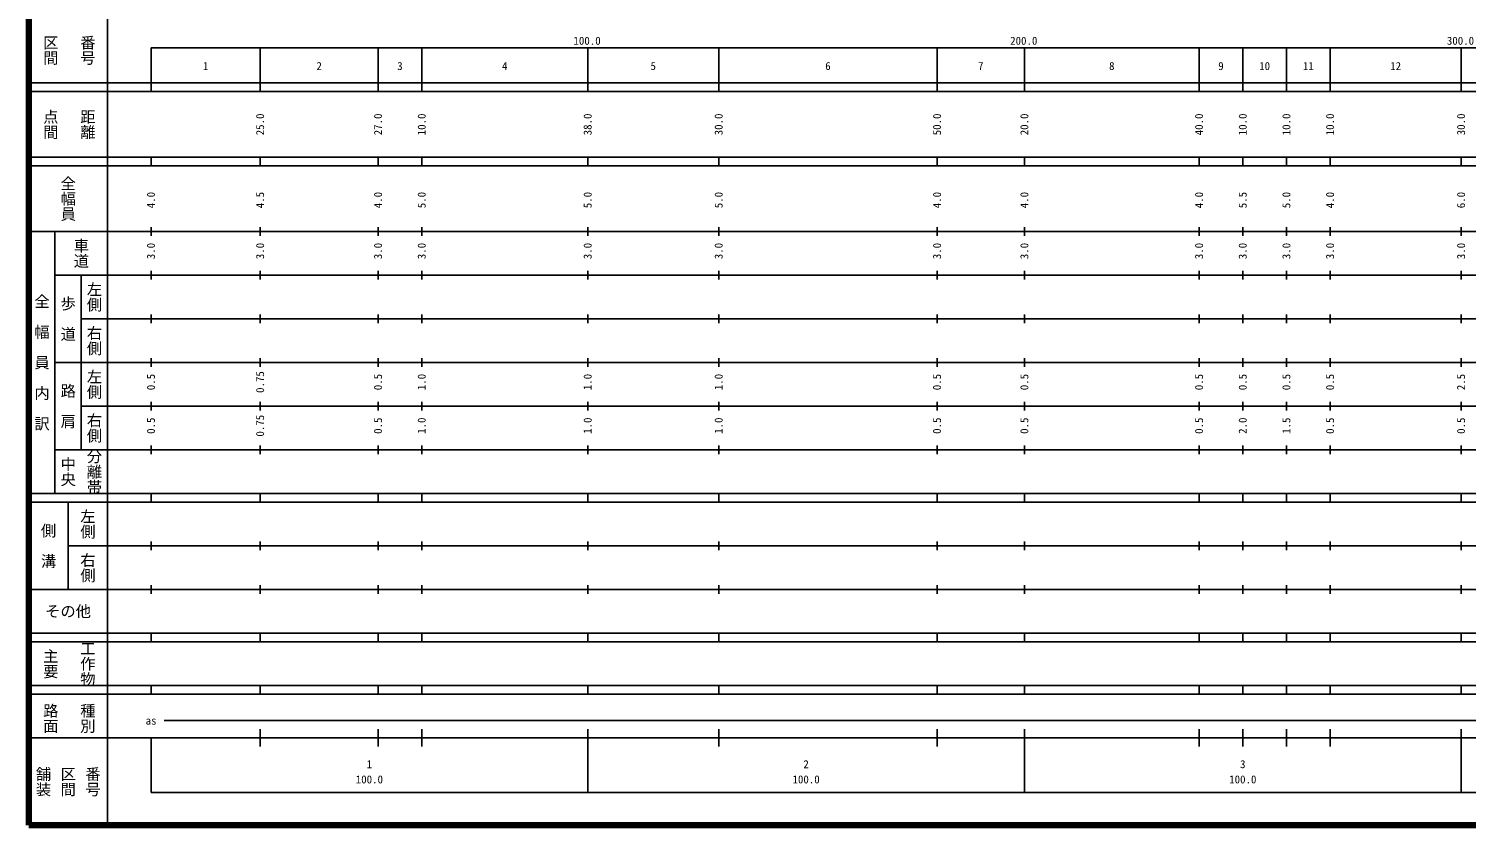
# Model space of a CAD drawing. Units: millimetres on the paper, enlarged 1000 times. Extents: x 40000 to 680000, y 20000 to 380000.
# Drawn here: x 40000 to 369165, y 20000 to 202409 of the extents above; entities that cross this region are included whole.
import ezdxf
from ezdxf.enums import TextEntityAlignment as Align

# ---------------------------------------------------------------- set-up
doc = ezdxf.new("R2010")
doc.units = ezdxf.units.MM
doc.header["$LTSCALE"] = 1000
doc.layers.add('M-TTL', color=2, linetype='Continuous', lineweight=140)
doc.layers.add('M-TTL-BAND', color=7, linetype='Continuous', lineweight=25)
doc.styles.add('@ＭＳ ゴシック', font='')
doc.styles.add('ＭＳ ゴシック', font='')
doc.styles.get('@ＭＳ ゴシック').set_extended_font_data('@MS Gothic')
doc.styles.get('ＭＳ ゴシック').set_extended_font_data('MS Gothic')

msp = doc.modelspace()

# ---------------------------------------------------------------- linework, layer by layer
at = {"layer": 'M-TTL'}
for p, q in [((40000, 380000), (40000, 20000)), ((40000, 20000), (680000, 20000))]:
    msp.add_line(p, q, dxfattribs=at)
at = {"layer": 'M-TTL-BAND'}
for p, q in [((58000, 370000), (58000, 20000)), ((68000, 198000), (579000, 198000)), ((68000, 198000), (68000, 188000)), ((93000, 188000), (93000, 198000)), ((120000, 188000), (120000, 198000)), ((130000, 188000), (130000, 198000)), ((168000, 188000), (168000, 198000)), ((198000, 188000), (198000, 198000)), ((248000, 188000), (248000, 198000)), ((268000, 188000), (268000, 198000)), ((308000, 188000), (308000, 198000)), ((318000, 188000), (318000, 198000)), ((328000, 188000), (328000, 198000)), ((338000, 188000), (338000, 198000)), ((368000, 188000), (368000, 198000)), ((40000, 190000), (579000, 190000)), ((40000, 188000), (579000, 188000)), ((40000, 173000), (579000, 173000)), ((68000, 171000), (68000, 173000)), ((93000, 171000), (93000, 173000)), ((120000, 171000), (120000, 173000)), ((130000, 171000), (130000, 173000)), ((168000, 171000), (168000, 173000)), ((198000, 171000), (198000, 173000)), ((248000, 171000), (248000, 173000)), ((268000, 171000), (268000, 173000)), ((308000, 171000), (308000, 173000)), ((318000, 171000), (318000, 173000)), ((328000, 171000), (328000, 173000)), ((338000, 171000), (338000, 173000)), ((368000, 171000), (368000, 173000)), ((40000, 171000), (579000, 171000)), ((40000, 156000), (579000, 156000)), ((46000, 96000), (46000, 156000)), ((68000, 155000), (68000, 157000)), ((93000, 155000), (93000, 157000)), ((120000, 155000), (120000, 157000)), ((130000, 155000), (130000, 157000)), ((168000, 155000), (168000, 157000)), ((198000, 155000), (198000, 157000)), ((248000, 155000), (248000, 157000)), ((268000, 155000), (268000, 157000)), ((308000, 155000), (308000, 157000)), ((318000, 155000), (318000, 157000)), ((328000, 155000), (328000, 157000)), ((338000, 155000), (338000, 157000)), ((368000, 155000), (368000, 157000)), ((46000, 146000), (579000, 146000)), ((52000, 146000), (52000, 106000)), ((68000, 145000), (68000, 147000)), ((93000, 145000), (93000, 147000)), ((120000, 145000), (120000, 147000)), ((130000, 145000), (130000, 147000)), ((168000, 145000), (168000, 147000)), ((198000, 145000), (198000, 147000)), ((248000, 145000), (248000, 147000)), ((268000, 145000), (268000, 147000)), ((308000, 145000), (308000, 147000)), ((318000, 145000), (318000, 147000)), ((328000, 145000), (328000, 147000)), ((338000, 145000), (338000, 147000)), ((368000, 145000), (368000, 147000)), ((52000, 136000), (579000, 136000)), ((68000, 135000), (68000, 137000)), ((93000, 135000), (93000, 137000)), ((120000, 135000), (120000, 137000)), ((130000, 135000), (130000, 137000)), ((168000, 135000), (168000, 137000)), ((198000, 135000), (198000, 137000)), ((248000, 135000), (248000, 137000)), ((268000, 135000), (268000, 137000)), ((308000, 135000), (308000, 137000)), ((318000, 135000), (318000, 137000)), ((328000, 135000), (328000, 137000)), ((338000, 135000), (338000, 137000)), ((368000, 135000), (368000, 137000)), ((46000, 126000), (579000, 126000)), ((68000, 125000), (68000, 127000)), ((93000, 125000), (93000, 127000)), ((120000, 125000), (120000, 127000)), ((130000, 125000), (130000, 127000)), ((168000, 125000), (168000, 127000)), ((198000, 125000), (198000, 127000)), ((248000, 125000), (248000, 127000)), ((268000, 125000), (268000, 127000)), ((308000, 125000), (308000, 127000)), ((318000, 125000), (318000, 127000)), ((328000, 125000), (328000, 127000)), ((338000, 125000), (338000, 127000)), ((368000, 125000), (368000, 127000)), ((52000, 116000), (579000, 116000)), ((68000, 115000), (68000, 117000)), ((93000, 115000), (93000, 117000)), ((120000, 115000), (120000, 117000)), ((130000, 115000), (130000, 117000)), ((168000, 115000), (168000, 117000)), ((198000, 115000), (198000, 117000)), ((248000, 115000), (248000, 117000)), ((268000, 115000), (268000, 117000)), ((308000, 115000), (308000, 117000)), ((318000, 115000), (318000, 117000)), ((328000, 115000), (328000, 117000)), ((338000, 115000), (338000, 117000)), ((368000, 115000), (368000, 117000)), ((46000, 106000), (579000, 106000)), ((68000, 105000), (68000, 107000)), ((93000, 105000), (93000, 107000)), ((120000, 105000), (120000, 107000)), ((130000, 105000), (130000, 107000)), ((168000, 105000), (168000, 107000)), ((198000, 105000), (198000, 107000)), ((248000, 105000), (248000, 107000)), ((268000, 105000), (268000, 107000)), ((308000, 105000), (308000, 107000)), ((318000, 105000), (318000, 107000)), ((328000, 105000), (328000, 107000)), ((338000, 105000), (338000, 107000)), ((368000, 105000), (368000, 107000)), ((40000, 96000), (579000, 96000)), ((68000, 94000), (68000, 96000)), ((93000, 94000), (93000, 96000)), ((120000, 94000), (120000, 96000)), ((130000, 94000), (130000, 96000)), ((168000, 94000), (168000, 96000)), ((198000, 94000), (198000, 96000)), ((248000, 94000), (248000, 96000)), ((268000, 94000), (268000, 96000)), ((308000, 94000), (308000, 96000)), ((318000, 94000), (318000, 96000)), ((328000, 94000), (328000, 96000)), ((338000, 94000), (338000, 96000)), ((368000, 94000), (368000, 96000)), ((40000, 94000), (579000, 94000)), ((49000, 94000), (49000, 74000)), ((49000, 84000), (579000, 84000)), ((68000, 83000), (68000, 85000)), ((93000, 83000), (93000, 85000)), ((120000, 83000), (120000, 85000)), ((130000, 83000), (130000, 85000)), ((168000, 83000), (168000, 85000)), ((198000, 83000), (198000, 85000)), ((248000, 83000), (248000, 85000)), ((268000, 83000), (268000, 85000)), ((308000, 83000), (308000, 85000)), ((318000, 83000), (318000, 85000)), ((328000, 83000), (328000, 85000)), ((338000, 83000), (338000, 85000)), ((368000, 83000), (368000, 85000)), ((40000, 74000), (579000, 74000)), ((68000, 73000), (68000, 75000)), ((93000, 73000), (93000, 75000)), ((120000, 73000), (120000, 75000)), ((130000, 73000), (130000, 75000)), ((168000, 73000), (168000, 75000)), ((198000, 73000), (198000, 75000)), ((248000, 73000), (248000, 75000)), ((268000, 73000), (268000, 75000)), ((308000, 73000), (308000, 75000)), ((318000, 73000), (318000, 75000)), ((328000, 73000), (328000, 75000)), ((338000, 73000), (338000, 75000)), ((368000, 73000), (368000, 75000)), ((40000, 64000), (579000, 64000)), ((68000, 62000), (68000, 64000)), ((93000, 62000), (93000, 64000)), ((120000, 62000), (120000, 64000)), ((130000, 62000), (130000, 64000)), ((168000, 62000), (168000, 64000)), ((198000, 62000), (198000, 64000)), ((248000, 62000), (248000, 64000)), ((268000, 62000), (268000, 64000)), ((308000, 62000), (308000, 64000)), ((318000, 62000), (318000, 64000)), ((328000, 62000), (328000, 64000)), ((338000, 62000), (338000, 64000)), ((368000, 62000), (368000, 64000)), ((40000, 62000), (579000, 62000)), ((40000, 52000), (579000, 52000)), ((40000, 50000), (579000, 50000)), ((68000, 50000), (68000, 52000)), ((93000, 50000), (93000, 52000)), ((120000, 50000), (120000, 52000)), ((130000, 50000), (130000, 52000)), ((168000, 50000), (168000, 52000)), ((198000, 50000), (198000, 52000)), ((248000, 50000), (248000, 52000)), ((268000, 50000), (268000, 52000)), ((308000, 50000), (308000, 52000)), ((318000, 50000), (318000, 52000)), ((328000, 50000), (328000, 52000)), ((338000, 50000), (338000, 52000)), ((368000, 50000), (368000, 52000)), ((71000, 44000), (565000, 44000)), ((40000, 40000), (579000, 40000)), ((68000, 40000), (68000, 27500)), ((93000, 38000), (93000, 42000)), ((120000, 38000), (120000, 42000)), ((130000, 38000), (130000, 42000)), ((168000, 27500), (168000, 42000)), ((198000, 38000), (198000, 42000)), ((248000, 38000), (248000, 42000)), ((268000, 27500), (268000, 42000)), ((308000, 38000), (308000, 42000)), ((318000, 38000), (318000, 42000)), ((328000, 38000), (328000, 42000)), ((338000, 38000), (338000, 42000)), ((368000, 27500), (368000, 42000)), ((68000, 27500), (579000, 27500))]:
    msp.add_line(p, q, dxfattribs=at)

# ---------------------------------------------------------------- texts
at = {"layer": 'M-TTL-BAND', "style": '@ＭＳ ゴシック'}
for s, p in [('番号', (53500, 197500)), ('区間', (45000, 197500)), ('点間', (45000, 180500)), ('距離', (53500, 180500)), ('全幅員', (49000, 163500)), ('車道', (52000, 151000)), ('全\u3000幅\u3000員\u3000内\u3000訳', (43000, 126000)), ('左側', (55000, 141000)), ('歩\u3000道', (49000, 136000)), ('右側', (55000, 131000)), ('左側', (55000, 121000)), ('路\u3000肩', (49000, 116000)), ('右側', (55000, 111000)), ('分離帯', (55000, 101000)), ('中央', (49000, 101000)), ('左側', (53500, 89000)), ('側\u3000溝', (44500, 84000)), ('右側', (53500, 79000)), ('主要', (45000, 57000)), ('工作物', (53500, 57000)), ('路面', (45000, 44500)), ('種別', (53500, 44500)), ('舗装', (43333, 30000)), ('区間', (49000, 30000)), ('番号', (54667, 30000))]:
    msp.add_text(s, height=2566, rotation=270, dxfattribs=at).set_placement(p, align=Align.MIDDLE_CENTER)
at = {"layer": 'M-TTL-BAND', "style": 'ＭＳ ゴシック'}
for s, p in [('100.0', (167844, 198195)), ('200.0', (267844, 198195)), ('300.0', (367844, 198195)), ('1', (80500, 192405)), ('2', (106500, 192405)), ('3', (125000, 192405)), ('4', (149000, 192405)), ('5', (183000, 192405)), ('6', (223000, 192405)), ('7', (258000, 192405)), ('8', (288000, 192405)), ('9', (313000, 192405)), ('10', (323000, 192405)), ('11', (333000, 192405)), ('12', (353000, 192405)), ('as', (68000, 42500)), ('1', (118000, 32523)), ('2', (218000, 32523)), ('3', (318000, 32523)), ('100.0', (118000, 29033)), ('100.0', (218000, 29033)), ('100.0', (318000, 29033))]:
    msp.add_text(s, height=1833, dxfattribs=at).set_placement(p, align=Align.BOTTOM_CENTER)
for s, p in [('25.0', (94435, 180500)), ('27.0', (121435, 180500)), ('10.0', (131435, 180500)), ('38.0', (169435, 180500)), ('30.0', (199435, 180500)), ('50.0', (249435, 180500)), ('20.0', (269435, 180500)), ('40.0', (309435, 180500)), ('10.0', (319435, 180500)), ('10.0', (329435, 180500)), ('10.0', (339435, 180500)), ('30.0', (369435, 180500)), ('4.0', (69435, 163174)), ('4.5', (94435, 163174)), ('4.0', (121435, 163174)), ('5.0', (131435, 163174)), ('5.0', (169435, 163174)), ('5.0', (199435, 163174)), ('4.0', (249435, 163174)), ('4.0', (269435, 163174)), ('4.0', (309435, 163174)), ('5.5', (319435, 163174)), ('5.0', (329435, 163174)), ('4.0', (339435, 163174)), ('6.0', (369435, 163174)), ('3.0', (69435, 151500)), ('3.0', (94435, 151500)), ('3.0', (121435, 151500)), ('3.0', (131435, 151500)), ('3.0', (169435, 151500)), ('3.0', (199435, 151500)), ('3.0', (249435, 151500)), ('3.0', (269435, 151500)), ('3.0', (309435, 151500)), ('3.0', (319435, 151500)), ('3.0', (329435, 151500)), ('3.0', (339435, 151500)), ('3.0', (369435, 151500)), ('0.5', (69435, 121500)), ('0.75', (94435, 121500)), ('0.5', (121435, 121500)), ('1.0', (131435, 121500)), ('1.0', (169435, 121500)), ('1.0', (199435, 121500)), ('0.5', (249435, 121500)), ('0.5', (269435, 121500)), ('0.5', (309435, 121500)), ('0.5', (319435, 121500)), ('0.5', (329435, 121500)), ('0.5', (339435, 121500)), ('2.5', (369435, 121500)), ('0.5', (69435, 111500)), ('0.75', (94435, 111500)), ('0.5', (121435, 111500)), ('1.0', (131435, 111500)), ('1.0', (169435, 111500)), ('1.0', (199435, 111500)), ('0.5', (249435, 111500)), ('0.5', (269435, 111500)), ('0.5', (309435, 111500)), ('2.0', (319435, 111500)), ('1.5', (329435, 111500)), ('0.5', (339435, 111500)), ('0.5', (369435, 111500))]:
    msp.add_text(s, height=1833, rotation=90, dxfattribs=at).set_placement(p, align=Align.BOTTOM_CENTER)
msp.add_text('その他', height=2566, dxfattribs=at).set_placement((49000, 69000), align=Align.MIDDLE_CENTER)

doc.saveas('drawing.dxf')
